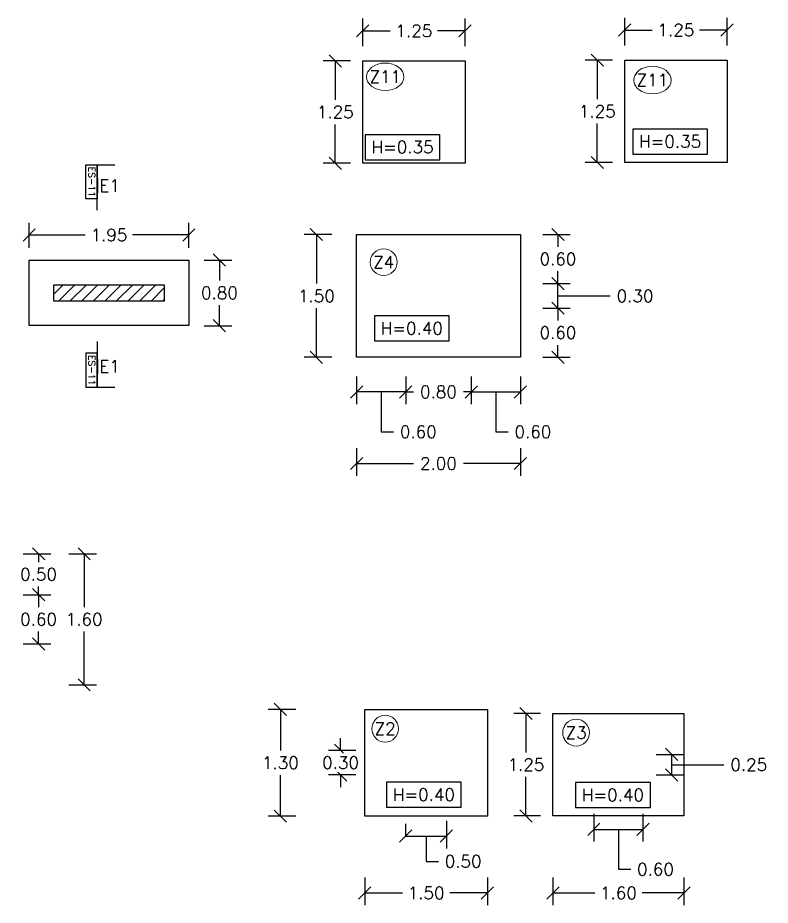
# Model space of a CAD drawing. Header units: metres. Extents: x -25 to 234, y -27 to 52.
# Drawn here: x 104.21 to 113.4, y -23.59 to -12.75 of the extents above; entities that cross this region are included whole.
import ezdxf

# ---------------------------------------------------------------- set-up
doc = ezdxf.new("R2010")
doc.units = ezdxf.units.M
doc.header["$LTSCALE"] = 0.1
doc.header["$MEASUREMENT"] = 0
doc.header["$PDMODE"] = 66
doc.linetypes.add('CONTINUA', pattern=[0])
doc.layers.add('0-S-GRID-IDEN', color=1, linetype='Continuous', lineweight=9)
for name, color, linetype in [('DIMENSIONES', 7, 'Continuous'), ('DIMTEXTO', 4, 'Continuous'), ('HATCH', 8, 'Continuous'), ('MUROS', 7, 'Continuous'), ('TEXTOS', 4, 'Continuous'), ('ZAPATAS', 6, 'Continuous')]:
    doc.layers.add(name, color=color, linetype=linetype)
doc.styles.add('SMPLEX', font='simplex.shx')
doc.dimstyles.new('DIM-75', dxfattribs={"dimscale": 0.75, "dimtxt": 0.2, "dimasz": 0.2, "dimexe": 0.2, "dimexo": 0.2, "dimgap": 0.1, "dimtad": 0, "dimtih": 1, "dimtoh": 1, "dimzin": 0, "dimdsep": 46, "dimtxsty": 'SMPLEX', "dimblk1": 'OBLIQUE', "dimblk2": 'OBLIQUE', "dimsah": 1, "dimcen": 0.2, "dimclrd": 4, "dimclre": 4, "dimclrt": 4, "dimadec": 0, "dimazin": 0, "dimtfac": 1, "dimtmove": 1, "dimatfit": 3, "dimldrblk": 'OPEN30', "dimfxl": 0.25, "dimfxlon": 1, "dimtfill": 1, "dimtolj": 1, "dimtzin": 0, "dimarcsym": 0})

# ---------------------------------------------------------------- blocks, each defined once
blk = doc.blocks.new('_Oblique')
at = {"color": 0, "linetype": 'ByBlock', "lineweight": -2}
blk.add_line((-0.5, -0.5), (0.5, 0.5), dxfattribs=at)
blk = doc.blocks.new('*D367')
at = {"layer": 'Defpoints', "color": 0, "linetype": 'CONTINUA', "transparency": 16777216}
for p in [(111.247, -21.995), (111.847, -21.995), (111.847, -22.66)]:
    blk.add_point(p, dxfattribs=at)
at = {"layer": 'DIMENSIONES', "color": 4, "linetype": 'CONTINUA', "lineweight": -2, "transparency": 16777216}
for p, q in [((111.247, -22.472), (111.247, -22.81)), ((111.847, -22.472), (111.847, -22.81)), ((111.247, -22.66), (111.847, -22.66)), ((111.547, -22.66), (111.547, -23.147)), ((111.547, -23.147), (111.697, -23.147))]:
    blk.add_line(p, q, dxfattribs=at)
at = {"layer": 'DIMENSIONES', "color": 4, "linetype": 'CONTINUA', "lineweight": -2, "transparency": 16777216, "xscale": 0.15, "yscale": 0.15, "zscale": 0.15, "rotation": 180}
blk.add_blockref('_Oblique', (111.247, -22.66), dxfattribs=at)
at = {"layer": 'DIMENSIONES', "color": 4, "linetype": 'CONTINUA', "lineweight": -2, "transparency": 16777216, "xscale": 0.15, "yscale": 0.15, "zscale": 0.15}
blk.add_blockref('_Oblique', (111.847, -22.66), dxfattribs=at)
at = {"layer": 'DIMENSIONES', "color": 4, "linetype": 'CONTINUA', "transparency": 16777216, "insert": (112, -23.147), "char_height": 0.15, "attachment_point": 5, "style": 'SMPLEX', "bg_fill": 3, "box_fill_scale": 1.25, "bg_fill_color": 256, "bg_fill_true_color": 13158600, "bg_fill_transparency": 0}
blk.add_mtext('\\A1;0.60', dxfattribs=at)
blk = doc.blocks.new('_Open30')
at = {"layer": 'DIMTEXTO', "color": 0, "lineweight": -2}
for p, q in [((-1, 0.268), (0, 0)), ((0, 0), (-1, -0.268)), ((0, 0), (-1, 0))]:
    blk.add_line(p, q, dxfattribs=at)
blk = doc.blocks.new('*D368')
at = {"layer": 'Defpoints', "color": 0, "linetype": 'CONTINUA', "transparency": 16777216}
for p in [(109.446, -21.995), (108.949, -22.742), (109.446, -22.742)]:
    blk.add_point(p, dxfattribs=at)
at = {"layer": 'DIMENSIONES', "color": 4, "linetype": 'CONTINUA', "lineweight": -2, "transparency": 16777216}
for p, q in [((108.949, -22.742), (108.949, -22.592)), ((109.446, -22.554), (109.446, -22.892)), ((108.949, -22.742), (109.446, -22.742)), ((109.198, -22.742), (109.198, -23.051)), ((109.198, -23.051), (109.348, -23.051))]:
    blk.add_line(p, q, dxfattribs=at)
at = {"layer": 'DIMENSIONES', "color": 4, "linetype": 'CONTINUA', "lineweight": -2, "transparency": 16777216, "xscale": 0.15, "yscale": 0.15, "zscale": 0.15, "rotation": 180}
blk.add_blockref('_Oblique', (108.949, -22.742), dxfattribs=at)
at = {"layer": 'DIMENSIONES', "color": 4, "linetype": 'CONTINUA', "lineweight": -2, "transparency": 16777216, "xscale": 0.15, "yscale": 0.15, "zscale": 0.15}
blk.add_blockref('_Oblique', (109.446, -22.742), dxfattribs=at)
at = {"layer": 'DIMENSIONES', "color": 4, "linetype": 'CONTINUA', "transparency": 16777216, "insert": (109.651, -23.051), "char_height": 0.15, "attachment_point": 5, "style": 'SMPLEX', "bg_fill": 3, "box_fill_scale": 1.25, "bg_fill_color": 256, "bg_fill_true_color": 13158600, "bg_fill_transparency": 0}
blk.add_mtext('\\A1;0.50', dxfattribs=at)
blk = doc.blocks.new('*D373')
at = {"layer": 'Defpoints', "color": 0, "linetype": 'CONTINUA', "transparency": 16777216}
for p in [(111.847, -21.745), (112.198, -21.745), (111.247, -21.995)]:
    blk.add_point(p, dxfattribs=at)
at = {"layer": 'DIMENSIONES', "color": 4, "linetype": 'CONTINUA', "lineweight": -2, "transparency": 16777216}
for p, q in [((112.01, -21.745), (112.348, -21.745)), ((112.198, -21.995), (112.198, -21.745)), ((112.198, -21.87), (112.685, -21.87)), ((112.685, -21.87), (112.835, -21.87)), ((112.01, -21.995), (112.348, -21.995))]:
    blk.add_line(p, q, dxfattribs=at)
at = {"layer": 'DIMENSIONES', "color": 4, "linetype": 'CONTINUA', "lineweight": -2, "transparency": 16777216, "xscale": 0.15, "yscale": 0.15, "zscale": 0.15}
for p, rotation in [((112.198, -21.745), 90), ((112.198, -21.995), 270)]:
    blk.add_blockref('_Oblique', p, dxfattribs=dict(at, rotation=rotation))
at = {"layer": 'DIMENSIONES', "color": 4, "linetype": 'CONTINUA', "transparency": 16777216, "insert": (113.139, -21.87), "char_height": 0.15, "attachment_point": 5, "style": 'SMPLEX', "bg_fill": 3, "box_fill_scale": 1.25, "bg_fill_color": 256, "bg_fill_true_color": 13158600, "bg_fill_transparency": 0}
blk.add_mtext('\\A1;0.25', dxfattribs=at)
blk = doc.blocks.new('*D380')
at = {"layer": 'Defpoints', "color": 0, "linetype": 'CONTINUA', "transparency": 16777216}
for p in [(110.747, -22.495), (112.347, -22.495), (112.347, -23.437)]:
    blk.add_point(p, dxfattribs=at)
at = {"layer": 'DIMENSIONES', "color": 4, "linetype": 'CONTINUA', "lineweight": -2, "transparency": 16777216}
for p, q in [((110.747, -23.249), (110.747, -23.587)), ((112.347, -23.249), (112.347, -23.587)), ((110.747, -23.437), (111.258, -23.437)), ((112.347, -23.437), (111.836, -23.437))]:
    blk.add_line(p, q, dxfattribs=at)
at = {"layer": 'DIMENSIONES', "color": 4, "linetype": 'CONTINUA', "lineweight": -2, "transparency": 16777216, "xscale": 0.15, "yscale": 0.15, "zscale": 0.15, "rotation": 180}
blk.add_blockref('_Oblique', (110.747, -23.437), dxfattribs=at)
at = {"layer": 'DIMENSIONES', "color": 4, "linetype": 'CONTINUA', "lineweight": -2, "transparency": 16777216, "xscale": 0.15, "yscale": 0.15, "zscale": 0.15}
blk.add_blockref('_Oblique', (112.347, -23.437), dxfattribs=at)
at = {"layer": 'DIMENSIONES', "color": 4, "linetype": 'CONTINUA', "transparency": 16777216, "insert": (111.547, -23.437), "char_height": 0.15, "attachment_point": 5, "style": 'SMPLEX', "bg_fill": 3, "box_fill_scale": 1.25, "bg_fill_color": 256, "bg_fill_true_color": 13158600, "bg_fill_transparency": 0}
blk.add_mtext('\\A1;1.60', dxfattribs=at)
blk = doc.blocks.new('*D381')
at = {"layer": 'Defpoints', "color": 0, "linetype": 'CONTINUA', "transparency": 16777216}
for p in [(110.418, -21.245), (110.747, -21.245), (110.747, -22.495)]:
    blk.add_point(p, dxfattribs=at)
at = {"layer": 'DIMENSIONES', "color": 4, "linetype": 'CONTINUA', "lineweight": -2, "transparency": 16777216}
for p, q in [((110.597, -21.245), (110.268, -21.245)), ((110.418, -21.245), (110.418, -21.72)), ((110.418, -22.495), (110.418, -22.02)), ((110.597, -22.495), (110.268, -22.495))]:
    blk.add_line(p, q, dxfattribs=at)
at = {"layer": 'DIMENSIONES', "color": 4, "linetype": 'CONTINUA', "lineweight": -2, "transparency": 16777216, "xscale": 0.15, "yscale": 0.15, "zscale": 0.15}
for p, rotation in [((110.418, -21.245), 90), ((110.418, -22.495), 270)]:
    blk.add_blockref('_Oblique', p, dxfattribs=dict(at, rotation=rotation))
at = {"layer": 'DIMENSIONES', "color": 4, "linetype": 'CONTINUA', "transparency": 16777216, "insert": (110.418, -21.87), "char_height": 0.15, "attachment_point": 5, "style": 'SMPLEX', "bg_fill": 3, "box_fill_scale": 1.25, "bg_fill_color": 256, "bg_fill_true_color": 13158600, "bg_fill_transparency": 0}
blk.add_mtext('\\A1;1.25', dxfattribs=at)
blk = doc.blocks.new('*D382')
at = {"layer": 'Defpoints', "color": 0, "linetype": 'CONTINUA', "transparency": 16777216}
for p in [(108.449, -22.499), (109.947, -22.499), (109.947, -23.437)]:
    blk.add_point(p, dxfattribs=at)
at = {"layer": 'DIMENSIONES', "color": 4, "linetype": 'CONTINUA', "lineweight": -2, "transparency": 16777216}
for p, q in [((108.449, -23.249), (108.449, -23.587)), ((109.947, -23.249), (109.947, -23.587)), ((108.449, -23.437), (108.909, -23.437)), ((109.947, -23.437), (109.487, -23.437))]:
    blk.add_line(p, q, dxfattribs=at)
at = {"layer": 'DIMENSIONES', "color": 4, "linetype": 'CONTINUA', "lineweight": -2, "transparency": 16777216, "xscale": 0.15, "yscale": 0.15, "zscale": 0.15, "rotation": 180}
blk.add_blockref('_Oblique', (108.449, -23.437), dxfattribs=at)
at = {"layer": 'DIMENSIONES', "color": 4, "linetype": 'CONTINUA', "lineweight": -2, "transparency": 16777216, "xscale": 0.15, "yscale": 0.15, "zscale": 0.15}
blk.add_blockref('_Oblique', (109.947, -23.437), dxfattribs=at)
at = {"layer": 'DIMENSIONES', "color": 4, "linetype": 'CONTINUA', "transparency": 16777216, "insert": (109.198, -23.437), "char_height": 0.15, "attachment_point": 5, "style": 'SMPLEX', "bg_fill": 3, "box_fill_scale": 1.25, "bg_fill_color": 256, "bg_fill_true_color": 13158600, "bg_fill_transparency": 0}
blk.add_mtext('\\A1;1.50', dxfattribs=at)
blk = doc.blocks.new('*D383')
at = {"layer": 'Defpoints', "color": 0, "linetype": 'CONTINUA', "transparency": 16777216}
for p in [(107.418, -21.195), (108.449, -21.195), (108.449, -22.499)]:
    blk.add_point(p, dxfattribs=at)
at = {"layer": 'DIMENSIONES', "color": 4, "linetype": 'CONTINUA', "lineweight": -2, "transparency": 16777216}
for p, q in [((107.606, -21.195), (107.268, -21.195)), ((107.418, -21.195), (107.418, -21.697)), ((107.418, -22.499), (107.418, -21.997)), ((107.606, -22.499), (107.268, -22.499))]:
    blk.add_line(p, q, dxfattribs=at)
at = {"layer": 'DIMENSIONES', "color": 4, "linetype": 'CONTINUA', "lineweight": -2, "transparency": 16777216, "xscale": 0.15, "yscale": 0.15, "zscale": 0.15}
for p, rotation in [((107.418, -21.195), 90), ((107.418, -22.499), 270)]:
    blk.add_blockref('_Oblique', p, dxfattribs=dict(at, rotation=rotation))
at = {"layer": 'DIMENSIONES', "color": 4, "linetype": 'CONTINUA', "transparency": 16777216, "insert": (107.418, -21.847), "char_height": 0.15, "attachment_point": 5, "style": 'SMPLEX', "bg_fill": 3, "box_fill_scale": 1.25, "bg_fill_color": 256, "bg_fill_true_color": 13158600, "bg_fill_transparency": 0}
blk.add_mtext('\\A1;1.30', dxfattribs=at)
blk = doc.blocks.new('*D388')
at = {"layer": 'Defpoints', "color": 0, "linetype": 'CONTINUA', "transparency": 16777216}
for p in [(108.949, -21.695), (108.949, -21.995)]:
    blk.add_point(p, dxfattribs=at)
at = {"layer": 'DIMENSIONES', "color": 4, "linetype": 'CONTINUA', "lineweight": -2, "transparency": 16777216}
for p, q in [((108.154, -21.695), (108.154, -21.545)), ((108.341, -21.695), (108.004, -21.695)), ((108.341, -21.995), (108.004, -21.995)), ((108.154, -21.995), (108.154, -22.145))]:
    blk.add_line(p, q, dxfattribs=at)
at = {"layer": 'DIMENSIONES', "color": 4, "linetype": 'CONTINUA', "lineweight": -2, "transparency": 16777216, "xscale": 0.15, "yscale": 0.15, "zscale": 0.15}
for p, rotation in [((108.154, -21.695), 270), ((108.154, -21.995), 90)]:
    blk.add_blockref('_Oblique', p, dxfattribs=dict(at, rotation=rotation))
at = {"layer": 'DIMENSIONES', "color": 4, "linetype": 'CONTINUA', "transparency": 16777216, "insert": (108.154, -21.845), "char_height": 0.15, "attachment_point": 5, "style": 'SMPLEX', "bg_fill": 3, "box_fill_scale": 1.25, "bg_fill_color": 256, "bg_fill_true_color": 13158600, "bg_fill_transparency": 0}
blk.add_mtext('\\A1;0.30', dxfattribs=at)
at = {"layer": 'Defpoints', "color": 0, "linetype": 'CONTINUA', "transparency": 16777216}
blk.add_point((108.154, -21.695), dxfattribs=at)
blk = doc.blocks.new('*D391')
at = {"layer": 'Defpoints', "color": 0, "linetype": 'CONTINUA', "transparency": 16777216}
for p in [(109.674, -12.908), (108.424, -13.275), (109.674, -13.275)]:
    blk.add_point(p, dxfattribs=at)
at = {"layer": 'DIMENSIONES', "color": 4, "linetype": 'CONTINUA', "lineweight": -2, "transparency": 16777216}
for p, q in [((108.424, -13.096), (108.424, -12.758)), ((109.674, -13.096), (109.674, -12.758)), ((108.424, -12.908), (108.76, -12.908)), ((109.674, -12.908), (109.338, -12.908))]:
    blk.add_line(p, q, dxfattribs=at)
at = {"layer": 'DIMENSIONES', "color": 4, "linetype": 'CONTINUA', "lineweight": -2, "transparency": 16777216, "xscale": 0.15, "yscale": 0.15, "zscale": 0.15, "rotation": 180}
blk.add_blockref('_Oblique', (108.424, -12.908), dxfattribs=at)
at = {"layer": 'DIMENSIONES', "color": 4, "linetype": 'CONTINUA', "lineweight": -2, "transparency": 16777216, "xscale": 0.15, "yscale": 0.15, "zscale": 0.15}
blk.add_blockref('_Oblique', (109.674, -12.908), dxfattribs=at)
at = {"layer": 'DIMENSIONES', "color": 4, "linetype": 'CONTINUA', "transparency": 16777216, "insert": (109.049, -12.908), "char_height": 0.15, "attachment_point": 5, "style": 'SMPLEX', "bg_fill": 3, "box_fill_scale": 1.25, "bg_fill_color": 256, "bg_fill_true_color": 13158600, "bg_fill_transparency": 0}
blk.add_mtext('\\A1;1.25', dxfattribs=at)
blk = doc.blocks.new('*D392')
at = {"layer": 'Defpoints', "color": 0, "linetype": 'CONTINUA', "transparency": 16777216}
for p in [(108.089, -13.275), (108.424, -13.275), (108.424, -14.525)]:
    blk.add_point(p, dxfattribs=at)
at = {"layer": 'DIMENSIONES', "color": 4, "linetype": 'CONTINUA', "lineweight": -2, "transparency": 16777216}
for p, q in [((108.274, -13.275), (107.939, -13.275)), ((108.089, -13.275), (108.089, -13.75)), ((108.089, -14.525), (108.089, -14.05)), ((108.274, -14.525), (107.939, -14.525))]:
    blk.add_line(p, q, dxfattribs=at)
at = {"layer": 'DIMENSIONES', "color": 4, "linetype": 'CONTINUA', "lineweight": -2, "transparency": 16777216, "xscale": 0.15, "yscale": 0.15, "zscale": 0.15}
for p, rotation in [((108.089, -13.275), 90), ((108.089, -14.525), 270)]:
    blk.add_blockref('_Oblique', p, dxfattribs=dict(at, rotation=rotation))
at = {"layer": 'DIMENSIONES', "color": 4, "linetype": 'CONTINUA', "transparency": 16777216, "insert": (108.089, -13.9), "char_height": 0.15, "attachment_point": 5, "style": 'SMPLEX', "bg_fill": 3, "box_fill_scale": 1.25, "bg_fill_color": 256, "bg_fill_true_color": 13158600, "bg_fill_transparency": 0}
blk.add_mtext('\\A1;1.25', dxfattribs=at)
blk = doc.blocks.new('*D414')
at = {"layer": 'Defpoints', "color": 0, "linetype": 'CONTINUA', "transparency": 16777216}
for p in [(104.049, -19.295), (105.022, -19.295), (104.049, -20.895)]:
    blk.add_point(p, dxfattribs=at)
at = {"layer": 'DIMENSIONES', "color": 4, "linetype": 'CONTINUA', "lineweight": -2, "transparency": 16777216}
for p, q in [((104.835, -19.295), (105.172, -19.295)), ((105.022, -19.295), (105.022, -19.945)), ((105.022, -20.895), (105.022, -20.245)), ((104.835, -20.895), (105.172, -20.895))]:
    blk.add_line(p, q, dxfattribs=at)
at = {"layer": 'DIMENSIONES', "color": 4, "linetype": 'CONTINUA', "lineweight": -2, "transparency": 16777216, "xscale": 0.15, "yscale": 0.15, "zscale": 0.15}
for p, rotation in [((105.022, -19.295), 90), ((105.022, -20.895), 270)]:
    blk.add_blockref('_Oblique', p, dxfattribs=dict(at, rotation=rotation))
at = {"layer": 'DIMENSIONES', "color": 4, "linetype": 'CONTINUA', "transparency": 16777216, "insert": (105.022, -20.095), "char_height": 0.15, "attachment_point": 5, "style": 'SMPLEX', "bg_fill": 3, "box_fill_scale": 1.25, "bg_fill_color": 256, "bg_fill_true_color": 13158600, "bg_fill_transparency": 0}
blk.add_mtext('\\A1;1.60', dxfattribs=at)
blk = doc.blocks.new('*D448')
at = {"layer": 'Defpoints', "color": 0, "linetype": 'CONTINUA', "transparency": 16777216}
for p in [(108.949, -16.295), (109.749, -16.295), (109.749, -17.317)]:
    blk.add_point(p, dxfattribs=at)
at = {"layer": 'DIMENSIONES', "color": 4, "linetype": 'CONTINUA', "lineweight": -2, "transparency": 16777216}
for p, q in [((108.949, -17.13), (108.949, -17.467)), ((109.749, -17.13), (109.749, -17.467)), ((108.949, -17.317), (109.046, -17.317)), ((109.749, -17.317), (109.653, -17.317))]:
    blk.add_line(p, q, dxfattribs=at)
at = {"layer": 'DIMENSIONES', "color": 4, "linetype": 'CONTINUA', "lineweight": -2, "transparency": 16777216, "xscale": 0.15, "yscale": 0.15, "zscale": 0.15, "rotation": 180}
blk.add_blockref('_Oblique', (108.949, -17.317), dxfattribs=at)
at = {"layer": 'DIMENSIONES', "color": 4, "linetype": 'CONTINUA', "lineweight": -2, "transparency": 16777216, "xscale": 0.15, "yscale": 0.15, "zscale": 0.15}
blk.add_blockref('_Oblique', (109.749, -17.317), dxfattribs=at)
at = {"layer": 'DIMENSIONES', "color": 4, "linetype": 'CONTINUA', "transparency": 16777216, "insert": (109.349, -17.317), "char_height": 0.15, "attachment_point": 5, "style": 'SMPLEX', "bg_fill": 3, "box_fill_scale": 1.25, "bg_fill_color": 256, "bg_fill_true_color": 13158600, "bg_fill_transparency": 0}
blk.add_mtext('\\A1;0.80', dxfattribs=at)
blk = doc.blocks.new('*D449')
at = {"layer": 'Defpoints', "color": 0, "linetype": 'CONTINUA', "transparency": 16777216}
for p in [(109.749, -15.995), (110.809, -15.995), (110.35, -16.295)]:
    blk.add_point(p, dxfattribs=at)
at = {"layer": 'DIMENSIONES', "color": 4, "linetype": 'CONTINUA', "lineweight": -2, "transparency": 16777216}
for p, q in [((110.622, -15.995), (110.959, -15.995)), ((110.809, -16.295), (110.809, -15.995)), ((110.809, -16.145), (111.297, -16.145)), ((111.297, -16.145), (111.447, -16.145)), ((110.622, -16.295), (110.959, -16.295))]:
    blk.add_line(p, q, dxfattribs=at)
at = {"layer": 'DIMENSIONES', "color": 4, "linetype": 'CONTINUA', "lineweight": -2, "transparency": 16777216, "xscale": 0.15, "yscale": 0.15, "zscale": 0.15}
for p, rotation in [((110.809, -15.995), 90), ((110.809, -16.295), 270)]:
    blk.add_blockref('_Oblique', p, dxfattribs=dict(at, rotation=rotation))
at = {"layer": 'DIMENSIONES', "color": 4, "linetype": 'CONTINUA', "transparency": 16777216, "insert": (111.75, -16.145), "char_height": 0.15, "attachment_point": 5, "style": 'SMPLEX', "bg_fill": 3, "box_fill_scale": 1.25, "bg_fill_color": 256, "bg_fill_true_color": 13158600, "bg_fill_transparency": 0}
blk.add_mtext('\\A1;0.30', dxfattribs=at)
blk = doc.blocks.new('*D450')
at = {"layer": 'Defpoints', "color": 0, "linetype": 'CONTINUA', "transparency": 16777216}
for p in [(108.349, -17.251), (110.349, -17.251), (110.349, -18.192)]:
    blk.add_point(p, dxfattribs=at)
at = {"layer": 'DIMENSIONES', "color": 4, "linetype": 'CONTINUA', "lineweight": -2, "transparency": 16777216}
for p, q in [((108.349, -18.005), (108.349, -18.342)), ((110.349, -18.005), (110.349, -18.342)), ((108.349, -18.192), (109.046, -18.192)), ((110.349, -18.192), (109.653, -18.192))]:
    blk.add_line(p, q, dxfattribs=at)
at = {"layer": 'DIMENSIONES', "color": 4, "linetype": 'CONTINUA', "lineweight": -2, "transparency": 16777216, "xscale": 0.15, "yscale": 0.15, "zscale": 0.15, "rotation": 180}
blk.add_blockref('_Oblique', (108.349, -18.192), dxfattribs=at)
at = {"layer": 'DIMENSIONES', "color": 4, "linetype": 'CONTINUA', "lineweight": -2, "transparency": 16777216, "xscale": 0.15, "yscale": 0.15, "zscale": 0.15}
blk.add_blockref('_Oblique', (110.349, -18.192), dxfattribs=at)
at = {"layer": 'DIMENSIONES', "color": 4, "linetype": 'CONTINUA', "transparency": 16777216, "insert": (109.349, -18.192), "char_height": 0.15, "attachment_point": 5, "style": 'SMPLEX', "bg_fill": 3, "box_fill_scale": 1.25, "bg_fill_color": 256, "bg_fill_true_color": 13158600, "bg_fill_transparency": 0}
blk.add_mtext('\\A1;2.00', dxfattribs=at)
blk = doc.blocks.new('*D453')
at = {"layer": 'Defpoints', "color": 0, "linetype": 'CONTINUA', "transparency": 16777216}
for p in [(107.858, -15.395), (108.349, -15.395), (108.349, -16.895)]:
    blk.add_point(p, dxfattribs=at)
at = {"layer": 'DIMENSIONES', "color": 4, "linetype": 'CONTINUA', "lineweight": -2, "transparency": 16777216}
for p, q in [((108.046, -15.395), (107.708, -15.395)), ((107.858, -15.395), (107.858, -15.995)), ((107.858, -16.895), (107.858, -16.295)), ((108.046, -16.895), (107.708, -16.895))]:
    blk.add_line(p, q, dxfattribs=at)
at = {"layer": 'DIMENSIONES', "color": 4, "linetype": 'CONTINUA', "lineweight": -2, "transparency": 16777216, "xscale": 0.15, "yscale": 0.15, "zscale": 0.15}
for p, rotation in [((107.858, -15.395), 90), ((107.858, -16.895), 270)]:
    blk.add_blockref('_Oblique', p, dxfattribs=dict(at, rotation=rotation))
at = {"layer": 'DIMENSIONES', "color": 4, "linetype": 'CONTINUA', "transparency": 16777216, "insert": (107.858, -16.145), "char_height": 0.15, "attachment_point": 5, "style": 'SMPLEX', "bg_fill": 3, "box_fill_scale": 1.25, "bg_fill_color": 256, "bg_fill_true_color": 13158600, "bg_fill_transparency": 0}
blk.add_mtext('\\A1;1.50', dxfattribs=at)
blk = doc.blocks.new('*D451')
at = {"layer": 'Defpoints', "color": 0, "linetype": 'CONTINUA', "transparency": 16777216}
for p in [(110.35, -16.295), (110.35, -16.895), (110.809, -16.895)]:
    blk.add_point(p, dxfattribs=at)
at = {"layer": 'DIMENSIONES', "color": 4, "linetype": 'CONTINUA', "lineweight": -2, "transparency": 16777216}
for p, q in [((110.622, -16.295), (110.959, -16.295)), ((110.809, -16.295), (110.809, -16.445)), ((110.809, -16.895), (110.809, -16.745)), ((110.622, -16.895), (110.959, -16.895))]:
    blk.add_line(p, q, dxfattribs=at)
at = {"layer": 'DIMENSIONES', "color": 4, "linetype": 'CONTINUA', "lineweight": -2, "transparency": 16777216, "xscale": 0.15, "yscale": 0.15, "zscale": 0.15}
for p, rotation in [((110.809, -16.295), 90), ((110.809, -16.895), 270)]:
    blk.add_blockref('_Oblique', p, dxfattribs=dict(at, rotation=rotation))
at = {"layer": 'DIMENSIONES', "color": 4, "linetype": 'CONTINUA', "transparency": 16777216, "insert": (110.809, -16.595), "char_height": 0.15, "attachment_point": 5, "style": 'SMPLEX', "bg_fill": 3, "box_fill_scale": 1.25, "bg_fill_color": 256, "bg_fill_true_color": 13158600, "bg_fill_transparency": 0}
blk.add_mtext('\\A1;0.60', dxfattribs=at)
blk = doc.blocks.new('*D454')
at = {"layer": 'Defpoints', "color": 0, "linetype": 'CONTINUA', "transparency": 16777216}
for p in [(109.794, -15.395), (110.809, -15.395), (109.749, -15.995)]:
    blk.add_point(p, dxfattribs=at)
at = {"layer": 'DIMENSIONES', "color": 4, "linetype": 'CONTINUA', "lineweight": -2, "transparency": 16777216}
for p, q in [((110.622, -15.395), (110.959, -15.395)), ((110.809, -15.395), (110.809, -15.545)), ((110.809, -15.995), (110.809, -15.845)), ((110.622, -15.995), (110.959, -15.995))]:
    blk.add_line(p, q, dxfattribs=at)
at = {"layer": 'DIMENSIONES', "color": 4, "linetype": 'CONTINUA', "lineweight": -2, "transparency": 16777216, "xscale": 0.15, "yscale": 0.15, "zscale": 0.15}
for p, rotation in [((110.809, -15.395), 90), ((110.809, -15.995), 270)]:
    blk.add_blockref('_Oblique', p, dxfattribs=dict(at, rotation=rotation))
at = {"layer": 'DIMENSIONES', "color": 4, "linetype": 'CONTINUA', "transparency": 16777216, "insert": (110.809, -15.695), "char_height": 0.15, "attachment_point": 5, "style": 'SMPLEX', "bg_fill": 3, "box_fill_scale": 1.25, "bg_fill_color": 256, "bg_fill_true_color": 13158600, "bg_fill_transparency": 0}
blk.add_mtext('\\A1;0.60', dxfattribs=at)
blk = doc.blocks.new('*D455')
at = {"layer": 'Defpoints', "color": 0, "linetype": 'CONTINUA', "transparency": 16777216}
for p in [(109.749, -16.295), (110.349, -16.318), (110.349, -17.317)]:
    blk.add_point(p, dxfattribs=at)
at = {"layer": 'DIMENSIONES', "color": 4, "linetype": 'CONTINUA', "lineweight": -2, "transparency": 16777216}
for p, q in [((109.749, -17.13), (109.749, -17.467)), ((110.349, -17.13), (110.349, -17.467)), ((109.749, -17.317), (110.349, -17.317)), ((110.049, -17.317), (110.049, -17.805)), ((110.049, -17.805), (110.199, -17.805))]:
    blk.add_line(p, q, dxfattribs=at)
at = {"layer": 'DIMENSIONES', "color": 4, "linetype": 'CONTINUA', "lineweight": -2, "transparency": 16777216, "xscale": 0.15, "yscale": 0.15, "zscale": 0.15, "rotation": 180}
blk.add_blockref('_Oblique', (109.749, -17.317), dxfattribs=at)
at = {"layer": 'DIMENSIONES', "color": 4, "linetype": 'CONTINUA', "lineweight": -2, "transparency": 16777216, "xscale": 0.15, "yscale": 0.15, "zscale": 0.15}
blk.add_blockref('_Oblique', (110.349, -17.317), dxfattribs=at)
at = {"layer": 'DIMENSIONES', "color": 4, "linetype": 'CONTINUA', "transparency": 16777216, "insert": (110.503, -17.805), "char_height": 0.15, "attachment_point": 5, "style": 'SMPLEX', "bg_fill": 3, "box_fill_scale": 1.25, "bg_fill_color": 256, "bg_fill_true_color": 13158600, "bg_fill_transparency": 0}
blk.add_mtext('\\A1;0.60', dxfattribs=at)
blk = doc.blocks.new('*D452')
at = {"layer": 'Defpoints', "color": 0, "linetype": 'CONTINUA', "transparency": 16777216}
for p in [(108.349, -16.295), (108.949, -16.295), (108.349, -17.317)]:
    blk.add_point(p, dxfattribs=at)
at = {"layer": 'DIMENSIONES', "color": 4, "linetype": 'CONTINUA', "lineweight": -2, "transparency": 16777216}
for p, q in [((108.349, -17.13), (108.349, -17.467)), ((108.949, -17.13), (108.949, -17.467)), ((108.949, -17.317), (108.349, -17.317)), ((108.649, -17.317), (108.649, -17.805)), ((108.649, -17.805), (108.799, -17.805))]:
    blk.add_line(p, q, dxfattribs=at)
at = {"layer": 'DIMENSIONES', "color": 4, "linetype": 'CONTINUA', "lineweight": -2, "transparency": 16777216, "xscale": 0.15, "yscale": 0.15, "zscale": 0.15, "rotation": 180}
blk.add_blockref('_Oblique', (108.349, -17.317), dxfattribs=at)
at = {"layer": 'DIMENSIONES', "color": 4, "linetype": 'CONTINUA', "lineweight": -2, "transparency": 16777216, "xscale": 0.15, "yscale": 0.15, "zscale": 0.15}
blk.add_blockref('_Oblique', (108.949, -17.317), dxfattribs=at)
at = {"layer": 'DIMENSIONES', "color": 4, "linetype": 'CONTINUA', "transparency": 16777216, "insert": (109.103, -17.805), "char_height": 0.15, "attachment_point": 5, "style": 'SMPLEX', "bg_fill": 3, "box_fill_scale": 1.25, "bg_fill_color": 256, "bg_fill_true_color": 13158600, "bg_fill_transparency": 0}
blk.add_mtext('\\A1;0.60', dxfattribs=at)
blk = doc.blocks.new('*D474')
at = {"layer": 'Defpoints', "color": 0, "linetype": 'CONTINUA', "transparency": 16777216}
for p in [(112.874, -12.898), (111.624, -13.266), (112.874, -13.266)]:
    blk.add_point(p, dxfattribs=at)
at = {"layer": 'DIMENSIONES', "color": 4, "linetype": 'CONTINUA', "lineweight": -2, "transparency": 16777216}
for p, q in [((111.624, -13.086), (111.624, -12.748)), ((112.874, -13.086), (112.874, -12.748)), ((111.624, -12.898), (111.96, -12.898)), ((112.874, -12.898), (112.538, -12.898))]:
    blk.add_line(p, q, dxfattribs=at)
at = {"layer": 'DIMENSIONES', "color": 4, "linetype": 'CONTINUA', "lineweight": -2, "transparency": 16777216, "xscale": 0.15, "yscale": 0.15, "zscale": 0.15, "rotation": 180}
blk.add_blockref('_Oblique', (111.624, -12.898), dxfattribs=at)
at = {"layer": 'DIMENSIONES', "color": 4, "linetype": 'CONTINUA', "lineweight": -2, "transparency": 16777216, "xscale": 0.15, "yscale": 0.15, "zscale": 0.15}
blk.add_blockref('_Oblique', (112.874, -12.898), dxfattribs=at)
at = {"layer": 'DIMENSIONES', "color": 4, "linetype": 'CONTINUA', "transparency": 16777216, "insert": (112.249, -12.898), "char_height": 0.15, "attachment_point": 5, "style": 'SMPLEX', "bg_fill": 3, "box_fill_scale": 1.25, "bg_fill_color": 256, "bg_fill_true_color": 13158600, "bg_fill_transparency": 0}
blk.add_mtext('\\A1;1.25', dxfattribs=at)
blk = doc.blocks.new('*D475')
at = {"layer": 'Defpoints', "color": 0, "linetype": 'CONTINUA', "transparency": 16777216}
for p in [(111.289, -13.266), (111.624, -13.266), (111.624, -14.516)]:
    blk.add_point(p, dxfattribs=at)
at = {"layer": 'DIMENSIONES', "color": 4, "linetype": 'CONTINUA', "lineweight": -2, "transparency": 16777216}
for p, q in [((111.474, -13.266), (111.139, -13.266)), ((111.289, -13.266), (111.289, -13.741)), ((111.289, -14.516), (111.289, -14.041)), ((111.474, -14.516), (111.139, -14.516))]:
    blk.add_line(p, q, dxfattribs=at)
at = {"layer": 'DIMENSIONES', "color": 4, "linetype": 'CONTINUA', "lineweight": -2, "transparency": 16777216, "xscale": 0.15, "yscale": 0.15, "zscale": 0.15}
for p, rotation in [((111.289, -13.266), 90), ((111.289, -14.516), 270)]:
    blk.add_blockref('_Oblique', p, dxfattribs=dict(at, rotation=rotation))
at = {"layer": 'DIMENSIONES', "color": 4, "linetype": 'CONTINUA', "transparency": 16777216, "insert": (111.289, -13.891), "char_height": 0.15, "attachment_point": 5, "style": 'SMPLEX', "bg_fill": 3, "box_fill_scale": 1.25, "bg_fill_color": 256, "bg_fill_true_color": 13158600, "bg_fill_transparency": 0}
blk.add_mtext('\\A1;1.25', dxfattribs=at)
blk = doc.blocks.new('*D560')
at = {"layer": 'Defpoints', "color": 0, "linetype": 'CONTINUA', "transparency": 16777216}
for p in [(103.549, -19.795), (104.465, -19.795), (103.549, -20.395)]:
    blk.add_point(p, dxfattribs=at)
at = {"layer": 'DIMENSIONES', "color": 4, "linetype": 'CONTINUA', "lineweight": -2, "transparency": 16777216}
for p, q in [((104.277, -19.795), (104.615, -19.795)), ((104.465, -19.795), (104.465, -19.945)), ((104.465, -20.395), (104.465, -20.245)), ((104.277, -20.395), (104.615, -20.395))]:
    blk.add_line(p, q, dxfattribs=at)
at = {"layer": 'DIMENSIONES', "color": 4, "linetype": 'CONTINUA', "lineweight": -2, "transparency": 16777216, "xscale": 0.15, "yscale": 0.15, "zscale": 0.15}
for p, rotation in [((104.465, -19.795), 90), ((104.465, -20.395), 270)]:
    blk.add_blockref('_Oblique', p, dxfattribs=dict(at, rotation=rotation))
at = {"layer": 'DIMENSIONES', "color": 4, "linetype": 'CONTINUA', "transparency": 16777216, "insert": (104.465, -20.095), "char_height": 0.15, "attachment_point": 5, "style": 'SMPLEX', "bg_fill": 3, "box_fill_scale": 1.25, "bg_fill_color": 256, "bg_fill_true_color": 13158600, "bg_fill_transparency": 0}
blk.add_mtext('\\A1;0.60', dxfattribs=at)
blk = doc.blocks.new('*D561')
at = {"layer": 'Defpoints', "color": 0, "linetype": 'CONTINUA', "transparency": 16777216}
for p in [(103.549, -19.295), (104.465, -19.295), (103.549, -19.795)]:
    blk.add_point(p, dxfattribs=at)
at = {"layer": 'DIMENSIONES', "color": 4, "linetype": 'CONTINUA', "lineweight": -2, "transparency": 16777216}
for p, q in [((104.277, -19.295), (104.615, -19.295)), ((104.465, -19.295), (104.465, -19.395)), ((104.465, -19.795), (104.465, -19.695)), ((104.277, -19.795), (104.615, -19.795))]:
    blk.add_line(p, q, dxfattribs=at)
at = {"layer": 'DIMENSIONES', "color": 4, "linetype": 'CONTINUA', "lineweight": -2, "transparency": 16777216, "xscale": 0.15, "yscale": 0.15, "zscale": 0.15}
for p, rotation in [((104.465, -19.295), 90), ((104.465, -19.795), 270)]:
    blk.add_blockref('_Oblique', p, dxfattribs=dict(at, rotation=rotation))
at = {"layer": 'DIMENSIONES', "color": 4, "linetype": 'CONTINUA', "transparency": 16777216, "insert": (104.465, -19.545), "char_height": 0.15, "attachment_point": 5, "style": 'SMPLEX', "bg_fill": 3, "box_fill_scale": 1.25, "bg_fill_color": 256, "bg_fill_true_color": 13158600, "bg_fill_transparency": 0}
blk.add_mtext('\\A1;0.50', dxfattribs=at)
blk = doc.blocks.new('*D953')
at = {"layer": 'Defpoints', "color": 0, "linetype": 'CONTINUA', "transparency": 16777216}
for p in [(106.3, -15.708), (106.3, -16.509), (106.674, -16.509)]:
    blk.add_point(p, dxfattribs=at)
at = {"layer": 'DIMTEXTO', "color": 4, "linetype": 'CONTINUA', "lineweight": -2, "transparency": 16777216}
for p, q in [((106.487, -15.708), (106.824, -15.708)), ((106.674, -15.708), (106.674, -15.958)), ((106.674, -16.509), (106.674, -16.258)), ((106.487, -16.509), (106.824, -16.509))]:
    blk.add_line(p, q, dxfattribs=at)
at = {"layer": 'DIMTEXTO', "color": 4, "linetype": 'CONTINUA', "lineweight": -2, "transparency": 16777216, "xscale": 0.15, "yscale": 0.15, "zscale": 0.15}
for p, rotation in [((106.674, -15.708), 90), ((106.674, -16.509), 270)]:
    blk.add_blockref('_Oblique', p, dxfattribs=dict(at, rotation=rotation))
at = {"layer": 'DIMTEXTO', "color": 4, "linetype": 'CONTINUA', "transparency": 16777216, "insert": (106.674, -16.108), "char_height": 0.15, "attachment_point": 5, "style": 'SMPLEX', "bg_fill": 3, "box_fill_scale": 1.25, "bg_fill_color": 256, "bg_fill_true_color": 13158600, "bg_fill_transparency": 0}
blk.add_mtext('\\A1;0.80', dxfattribs=at)
blk = doc.blocks.new('*D954')
at = {"layer": 'Defpoints', "color": 0, "linetype": 'CONTINUA', "transparency": 16777216}
for p in [(104.35, -15.401), (104.35, -15.708), (106.3, -15.708)]:
    blk.add_point(p, dxfattribs=at)
at = {"layer": 'DIMTEXTO', "color": 4, "linetype": 'CONTINUA', "lineweight": -2, "transparency": 16777216}
for p, q in [((104.35, -15.558), (104.35, -15.251)), ((106.3, -15.558), (106.3, -15.251)), ((104.35, -15.401), (105.035, -15.401)), ((106.3, -15.401), (105.614, -15.401))]:
    blk.add_line(p, q, dxfattribs=at)
at = {"layer": 'DIMTEXTO', "color": 4, "linetype": 'CONTINUA', "lineweight": -2, "transparency": 16777216, "xscale": 0.15, "yscale": 0.15, "zscale": 0.15, "rotation": 180}
blk.add_blockref('_Oblique', (104.35, -15.401), dxfattribs=at)
at = {"layer": 'DIMTEXTO', "color": 4, "linetype": 'CONTINUA', "lineweight": -2, "transparency": 16777216, "xscale": 0.15, "yscale": 0.15, "zscale": 0.15}
blk.add_blockref('_Oblique', (106.3, -15.401), dxfattribs=at)
at = {"layer": 'DIMTEXTO', "color": 4, "linetype": 'CONTINUA', "transparency": 16777216, "insert": (105.325, -15.401), "char_height": 0.15, "attachment_point": 5, "style": 'SMPLEX', "bg_fill": 3, "box_fill_scale": 1.25, "bg_fill_color": 256, "bg_fill_true_color": 13158600, "bg_fill_transparency": 0}
blk.add_mtext('\\A1;1.95', dxfattribs=at)

msp = doc.modelspace()

# ---------------------------------------------------------------- hatches: boundary and pattern name
at = {"layer": 'HATCH', "linetype": 'CONTINUA'}
h = msp.add_hatch(dxfattribs=at)
h.set_pattern_fill('ANSI31', color=256, scale=0.8)
h.paths.add_polyline_path([(104.6497, -16.008), (105.9997, -16.008), (105.9997, -16.2085), (104.6497, -16.2085)])

# ---------------------------------------------------------------- linework, layer by layer
at = {"layer": 'DIMTEXTO', "color": 4}
msp.add_lwpolyline([(112.6351, -14.1081), (111.7227, -14.1081), (111.7227, -14.4137), (112.6351, -14.4137)], close=True, dxfattribs=at)
at = {"layer": 'MUROS', "linetype": 'CONTINUA'}
msp.add_lwpolyline([(104.6497, -16.008), (105.9997, -16.008), (105.9997, -16.2085), (104.6497, -16.2085)], close=True, dxfattribs=at)
at = {"layer": 'TEXTOS', "color": 6, "linetype": 'Continuous', "ltscale": 0.01}
for p, q in [((105.044, -14.5459), (105.3974, -14.5459)), ((105.044, -17.2578), (105.3974, -17.2578))]:
    msp.add_line(p, q, dxfattribs=at)
at = {"layer": 'ZAPATAS', "lineweight": 25}
for points in [[(108.4241, -13.2754), (109.6741, -13.2754), (109.6741, -14.5254), (108.4241, -14.5254)], [(111.6241, -13.2656), (112.8741, -13.2656), (112.8741, -14.5156), (111.6241, -14.5156)], [(104.3497, -15.708), (106.2997, -15.708), (106.2997, -16.5085), (104.3497, -16.5085)]]:
    msp.add_lwpolyline(points, close=True, dxfattribs=at)

# ---------------------------------------------------------------- texts
at = {"layer": 'DIMTEXTO', "color": 4, "lineweight": -3, "char_height": 0.15, "attachment_point": 5, "style": 'SMPLEX', "bg_fill": 3, "box_fill_scale": 1.1, "bg_fill_color": 256, "bg_fill_true_color": 13158600, "bg_fill_transparency": 0}
for insert in [(105.3325, -14.7978), (105.3325, -17.0059)]:
    msp.add_mtext('E1', dxfattribs=dict(at, insert=insert))

# ---------------------------------------------------------------- dimensions: what is measured, and where the dimension line sits
at = {"layer": 'DIMENSIONES', "linetype": 'CONTINUA'}
for base, p1, p2, picture, middle in [((109.7491, -17.3171), (108.9491, -16.295), (109.7491, -16.295), '*D448', (109.3491, -17.3171)), ((111.8468, -22.6595), (111.2468, -21.995), (111.8468, -21.995), '*D367', (111.7718, -23.147))]:
    dim = msp.add_linear_dim(base=base, p1=p1, p2=p2, dimstyle='DIM-75', dxfattribs=at)
    dim.commit()
    dim.dimension.update_dxf_attribs({"geometry": picture, "text_midpoint": middle})
dim = msp.add_linear_dim(base=(105.0224, -19.295), p1=(104.0491, -20.895), p2=(104.0491, -19.295), angle=90, dimstyle='DIM-75', dxfattribs=at)
dim.commit()
dim.dimension.update_dxf_attribs({"geometry": '*D414', "text_midpoint": (105.0224, -20.095)})
dim = msp.add_linear_dim(base=(109.4464, -22.7416), p1=(108.9491, -22.7416), p2=(109.4464, -21.995), dimstyle='DIM-75', dxfattribs=at)
dim.commit()
dim.dimension.update_dxf_attribs({"geometry": '*D368', "text_midpoint": (109.4227, -23.0511), "dimtype": 160})

# ---------------------------------------------------------------- next in the draw order: linework, layer by layer
at = {"layer": 'TEXTOS', "color": 5, "linetype": 'Continuous', "ltscale": 0.01}
for p, q in [((105.18, -15.1001), (105.18, -14.5459)), ((105.18, -16.7036), (105.18, -17.2578))]:
    msp.add_line(p, q, dxfattribs=at)
at = {"layer": 'TEXTOS', "color": 8, "linetype": 'Continuous', "ltscale": 0.01}
for points in [[(105.044, -14.5459), (105.18, -14.5459), (105.18, -14.9611), (105.044, -14.9611)], [(105.044, -17.2578), (105.18, -17.2578), (105.18, -16.8426), (105.044, -16.8426)]]:
    msp.add_lwpolyline(points, close=True, dxfattribs=at)
at = {"layer": 'ZAPATAS', "lineweight": 25}
msp.add_lwpolyline([(108.4491, -21.195), (109.9468, -21.195), (109.9468, -22.4991), (108.4491, -22.4991)], close=True, dxfattribs=at)

# ---------------------------------------------------------------- next in the draw order: texts
at = {"layer": 'DIMTEXTO', "color": 4, "char_height": 0.15, "attachment_point": 5, "rotation": 0, "style": 'SMPLEX', "bg_fill": 3, "box_fill_scale": 1.1, "bg_fill_color": 256, "bg_fill_true_color": 13158600, "bg_fill_transparency": 0}
for s, insert in [('\\A1;Z11', (108.6988, -13.4692)), ('\\A1;Z11', (111.9627, -13.5093)), ('\\A1;H=0.35', (112.1783, -14.2591))]:
    msp.add_mtext(s, dxfattribs=dict(at, insert=insert))
at = {"layer": 'TEXTOS', "color": 4, "ltscale": 0.5, "char_height": 0.0825, "attachment_point": 5, "rotation": 270, "style": 'SMPLEX'}
for insert in [(105.1155, -14.7523), (105.1155, -17.0514)]:
    msp.add_mtext('ES-11', dxfattribs=dict(at, insert=insert))

# ---------------------------------------------------------------- next in the draw order: dimensions: what is measured, and where the dimension line sits
at = {"layer": 'DIMENSIONES', "linetype": 'CONTINUA'}
for base, p1, p2, picture, middle in [((109.6741, -12.9081), (108.4241, -13.2754), (109.6741, -13.2754), '*D391', (109.0491, -12.9081)), ((112.8741, -12.8983), (111.6241, -13.2656), (112.8741, -13.2656), '*D474', (112.2491, -12.8983)), ((110.3491, -18.1923), (108.3491, -17.2507), (110.3491, -17.2507), '*D450', (109.3491, -18.1923))]:
    dim = msp.add_linear_dim(base=base, p1=p1, p2=p2, dimstyle='DIM-75', dxfattribs=at)
    dim.commit()
    dim.dimension.update_dxf_attribs({"geometry": picture, "text_midpoint": middle})
for base, p1, p2, picture, middle in [((110.809, -15.995), (110.3505, -16.295), (109.7491, -15.995), '*D449', (111.5215, -16.145)), ((104.4647, -19.795), (103.5491, -20.395), (103.5491, -19.795), '*D560', (104.4647, -20.095)), ((112.1979, -21.745), (111.2468, -21.995), (111.8468, -21.745), '*D373', (112.9104, -21.87))]:
    dim = msp.add_linear_dim(base=base, p1=p1, p2=p2, angle=90, dimstyle='DIM-75', dxfattribs=at)
    dim.commit()
    dim.dimension.update_dxf_attribs({"geometry": picture, "text_midpoint": middle})
at = {"layer": 'DIMTEXTO', "linetype": 'CONTINUA'}
dim = msp.add_linear_dim(base=(106.6741, -16.5085), p1=(106.2997, -15.708), p2=(106.2997, -16.5085), angle=90, dimstyle='DIM-75', dxfattribs=at)
dim.commit()
dim.dimension.update_dxf_attribs({"geometry": '*D953', "text_midpoint": (106.6741, -16.1083)})

# ---------------------------------------------------------------- next in the draw order: linework, layer by layer
at = {"layer": '0-S-GRID-IDEN'}
msp.add_ellipse((111.9627, -13.5093), major_axis=(0.2285, 0), ratio=0.7364318, dxfattribs=at)
at = {"layer": 'DIMTEXTO', "color": 4}
msp.add_lwpolyline([(111.9368, -22.0885), (111.0244, -22.0885), (111.0244, -22.394), (111.9368, -22.394)], close=True, dxfattribs=at)
at = {"layer": 'ZAPATAS', "lineweight": 25}
for points in [[(108.3491, -15.395), (110.3491, -15.395), (110.3491, -16.895), (108.3491, -16.895)], [(110.7468, -21.245), (112.3468, -21.245), (112.3468, -22.495), (110.7468, -22.495)]]:
    msp.add_lwpolyline(points, close=True, dxfattribs=at)

# ---------------------------------------------------------------- next in the draw order: dimensions: what is measured, and where the dimension line sits
at = {"layer": 'DIMENSIONES', "linetype": 'CONTINUA'}
for base, p1, p2, picture, middle in [((108.0892, -13.2754), (108.4241, -14.5254), (108.4241, -13.2754), '*D392', (108.0892, -13.9004)), ((111.2892, -13.2656), (111.6241, -14.5156), (111.6241, -13.2656), '*D475', (111.2892, -13.8906)), ((104.4647, -19.295), (103.5491, -19.795), (103.5491, -19.295), '*D561', (104.4647, -19.545))]:
    dim = msp.add_linear_dim(base=base, p1=p1, p2=p2, angle=90, dimstyle='DIM-75', dxfattribs=at)
    dim.commit()
    dim.dimension.update_dxf_attribs({"geometry": picture, "text_midpoint": middle})
dim = msp.add_linear_dim(base=(109.9468, -23.4366), p1=(108.4491, -22.4991), p2=(109.9468, -22.4991), dimstyle='DIM-75', dxfattribs=at)
dim.commit()
dim.dimension.update_dxf_attribs({"geometry": '*D382', "text_midpoint": (109.198, -23.4366)})
at = {"layer": 'DIMTEXTO', "linetype": 'CONTINUA'}
dim = msp.add_linear_dim(base=(104.3497, -15.4013), p1=(106.2997, -15.708), p2=(104.3497, -15.708), dimstyle='DIM-75', dxfattribs=at)
dim.commit()
dim.dimension.update_dxf_attribs({"geometry": '*D954', "text_midpoint": (105.3247, -15.4013)})

# ---------------------------------------------------------------- next in the draw order: linework, layer by layer
at = {"layer": '0-S-GRID-IDEN'}
msp.add_ellipse((108.6988, -13.4692), major_axis=(0.2285, 0), ratio=0.7364318, dxfattribs=at)
at = {"layer": 'DIMTEXTO', "color": 4}
msp.add_lwpolyline([(109.3676, -14.177), (108.4552, -14.177), (108.4552, -14.4825), (109.3676, -14.4825)], close=True, dxfattribs=at)

# ---------------------------------------------------------------- next in the draw order: texts
at = {"layer": 'DIMTEXTO', "color": 4, "char_height": 0.15, "attachment_point": 5, "rotation": 0, "style": 'SMPLEX', "bg_fill": 3, "box_fill_scale": 1.1, "bg_fill_color": 256, "bg_fill_true_color": 13158600, "bg_fill_transparency": 0}
for s, insert in [('\\A1;Z4', (108.6796, -15.7331)), ('\\A1;Z3', (111.0305, -21.478)), ('\\A1;H=0.40', (111.4799, -22.2395))]:
    msp.add_mtext(s, dxfattribs=dict(at, insert=insert))

# ---------------------------------------------------------------- next in the draw order: dimensions: what is measured, and where the dimension line sits
at = {"layer": 'DIMENSIONES', "linetype": 'CONTINUA'}
for base, p1, p2, picture, middle in [((107.8581, -15.395), (108.3491, -16.895), (108.3491, -15.395), '*D453', (107.8581, -16.145)), ((110.809, -15.395), (109.7491, -15.995), (109.7935, -15.395), '*D454', (110.809, -15.695)), ((110.809, -16.895), (110.3505, -16.295), (110.3505, -16.895), '*D451', (110.809, -16.595)), ((107.418, -21.195), (108.4491, -22.4991), (108.4491, -21.195), '*D383', (107.418, -21.847))]:
    dim = msp.add_linear_dim(base=base, p1=p1, p2=p2, angle=90, dimstyle='DIM-75', dxfattribs=at)
    dim.commit()
    dim.dimension.update_dxf_attribs({"geometry": picture, "text_midpoint": middle})
dim = msp.add_linear_dim(base=(112.3468, -23.4366), p1=(110.7468, -22.495), p2=(112.3468, -22.495), dimstyle='DIM-75', dxfattribs=at)
dim.commit()
dim.dimension.update_dxf_attribs({"geometry": '*D380', "text_midpoint": (111.5468, -23.4366)})

# ---------------------------------------------------------------- next in the draw order: linework, layer by layer
at = {"layer": '0-S-GRID-IDEN'}
for centre in [(108.6796, -15.7331), (111.0305, -21.478)]:
    msp.add_circle(centre, 0.164, dxfattribs=at)

# ---------------------------------------------------------------- next in the draw order: texts
at = {"layer": 'DIMTEXTO', "color": 4, "insert": (108.9108, -14.328), "char_height": 0.15, "attachment_point": 5, "rotation": 0, "style": 'SMPLEX', "bg_fill": 3, "box_fill_scale": 1.1, "bg_fill_color": 256, "bg_fill_true_color": 13158600, "bg_fill_transparency": 0}
msp.add_mtext('\\A1;H=0.35', dxfattribs=at)

# ---------------------------------------------------------------- next in the draw order: dimensions: what is measured, and where the dimension line sits
at = {"layer": 'DIMENSIONES', "linetype": 'CONTINUA'}
for base, p1, p2, picture, middle in [((108.3491, -17.3171), (108.9491, -16.295), (108.3491, -16.295), '*D452', (108.8741, -17.8046)), ((110.3491, -17.3171), (109.7491, -16.295), (110.3491, -16.318), '*D455', (110.2741, -17.8046))]:
    dim = msp.add_linear_dim(base=base, p1=p1, p2=p2, dimstyle='DIM-75', dxfattribs=at)
    dim.commit()
    dim.dimension.update_dxf_attribs({"geometry": picture, "text_midpoint": middle})
for base, p1, p2, picture, middle in [((110.4178, -21.245), (110.7468, -22.495), (110.7468, -21.245), '*D381', (110.4178, -21.87)), ((108.1536, -21.695), (108.9491, -21.995), (108.9491, -21.695), '*D388', (108.1536, -21.845))]:
    dim = msp.add_linear_dim(base=base, p1=p1, p2=p2, angle=90, dimstyle='DIM-75', dxfattribs=at)
    dim.commit()
    dim.dimension.update_dxf_attribs({"geometry": picture, "text_midpoint": middle})

# ---------------------------------------------------------------- next in the draw order: linework, layer by layer
at = {"layer": 'DIMTEXTO', "color": 4}
for points in [[(109.4807, -16.3894), (108.5683, -16.3894), (108.5683, -16.695), (109.4807, -16.695)], [(109.6282, -22.085), (108.7158, -22.085), (108.7158, -22.3905), (109.6282, -22.3905)]]:
    msp.add_lwpolyline(points, close=True, dxfattribs=at)

# ---------------------------------------------------------------- next in the draw order: texts
at = {"layer": 'DIMTEXTO', "color": 4, "insert": (108.6981, -21.4307), "char_height": 0.15, "attachment_point": 5, "rotation": 0, "style": 'SMPLEX', "bg_fill": 3, "box_fill_scale": 1.1, "bg_fill_color": 256, "bg_fill_true_color": 13158600, "bg_fill_transparency": 0}
msp.add_mtext('\\A1;Z2', dxfattribs=at)

# ---------------------------------------------------------------- next in the draw order: linework, layer by layer
at = {"layer": '0-S-GRID-IDEN'}
msp.add_circle((108.6981, -21.4307), 0.164, dxfattribs=at)

# ---------------------------------------------------------------- next in the draw order: texts
at = {"layer": 'DIMTEXTO', "color": 4, "char_height": 0.15, "attachment_point": 5, "rotation": 0, "style": 'SMPLEX', "bg_fill": 3, "box_fill_scale": 1.1, "bg_fill_color": 256, "bg_fill_true_color": 13158600, "bg_fill_transparency": 0}
for insert in [(109.0239, -16.5404), (109.1714, -22.236)]:
    msp.add_mtext('\\A1;H=0.40', dxfattribs=dict(at, insert=insert))

doc.saveas('drawing.dxf')
